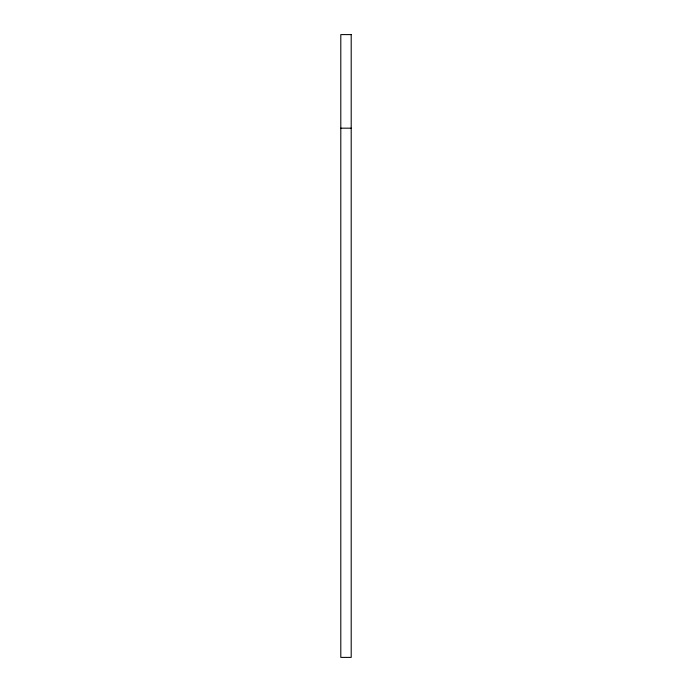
<?xml version="1.0" encoding="UTF-8"?>
<svg xmlns="http://www.w3.org/2000/svg" width="692" height="692" viewBox="0 0 692 692"><rect width="100%" height="100%" fill="white"/><g stroke="black" fill="none" stroke-linecap="round" stroke-linejoin="round"><path stroke-width="1.04" d="M340.801 128.176L351.199 128.176M351.199 34.6L340.801 34.6L340.801 657.4L351.199 657.4L351.199 34.6"/></g></svg>
